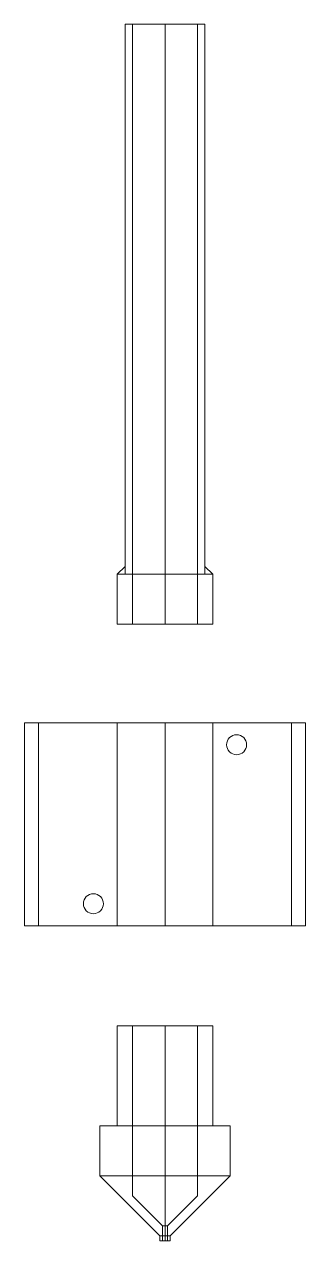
# Model space of a CAD drawing. Header units: millimetres. Extents: x -14 to 14, y -42 to 80.
import ezdxf

# ---------------------------------------------------------------- set-up
doc = ezdxf.new("R2010")
doc.units = ezdxf.units.MM
doc.layers.get('0').update_dxf_attribs({"linetype": 'CONTINUOUS', "lineweight": 0, "true_color": 0x000000})
doc.layers.add('Front', color=7, linetype='CONTINUOUS', lineweight=0, true_color=0x000000)

msp = doc.modelspace()

# ---------------------------------------------------------------- linework, layer by layer
for p, q in [((-3.97, 80), (-3.97, 25)), ((-3.97, 80), (3.97, 80)), ((-3.25, 80), (-3.25, 20)), ((0, 80), (0, 20)), ((3.25, 80), (3.25, 20)), ((3.97, 80), (3.97, 25)), ((-4.76, 25), (-3.97, 25.79)), ((4.76, 25), (3.97, 25.79)), ((-4.76, 25), (4.76, 25)), ((-4.76, 25), (-4.76, 20)), ((4.76, 25), (4.76, 20)), ((-4.76, 20), (4.76, 20)), ((-4.76, -20.15), (-4.76, -30.15)), ((-4.76, -20.15), (4.76, -20.15)), ((-3.25, -20.15), (-3.25, -37.16)), ((3.25, -20.15), (3.25, -37.16)), ((4.76, -20.15), (4.76, -30.15)), ((-6.5, -30.15), (-6.5, -35.15)), ((-6.5, -30.15), (6.5, -30.15)), ((6.5, -30.15), (6.5, -35.15)), ((-6.5, -35.15), (-0.5, -41.15)), ((-6.5, -35.15), (6.5, -35.15)), ((6.5, -35.15), (0.5, -41.15))]:
    msp.add_line(p, q)
at = {"layer": 'Front'}
for p, q in [((14.04, 10.15), (-14.04, 10.15)), ((-14.04, 10.15), (-14.04, -10.15)), ((-12.63, -10.15), (-12.63, 10.15)), ((-4.76, 10.15), (-4.76, -10.15)), ((0, 10.15), (0, -10.15)), ((4.76, 10.15), (4.76, -10.15)), ((12.63, -10.15), (12.63, 10.15)), ((14.04, 10.15), (14.04, -10.15)), ((-14.04, -10.15), (14.04, -10.15)), ((0, -20.15), (0, -41.65)), ((-0.25, -40.16), (-3.25, -37.16)), ((0.25, -40.16), (3.25, -37.16)), ((-0.5, -41.15), (0.5, -41.15)), ((-0.5, -41.15), (-0.5, -41.65)), ((-0.25, -40.16), (0.25, -40.16)), ((-0.25, -40.16), (-0.25, -41.65)), ((0.25, -40.16), (0.25, -41.65)), ((0.5, -41.15), (0.5, -41.65)), ((-0.5, -41.65), (0.5, -41.65))]:
    msp.add_line(p, q, dxfattribs=at)
for centre in [(7.15, 7.95), (-7.15, -7.95)]:
    msp.add_circle(centre, 1, dxfattribs=at)

doc.saveas('drawing.dxf')
